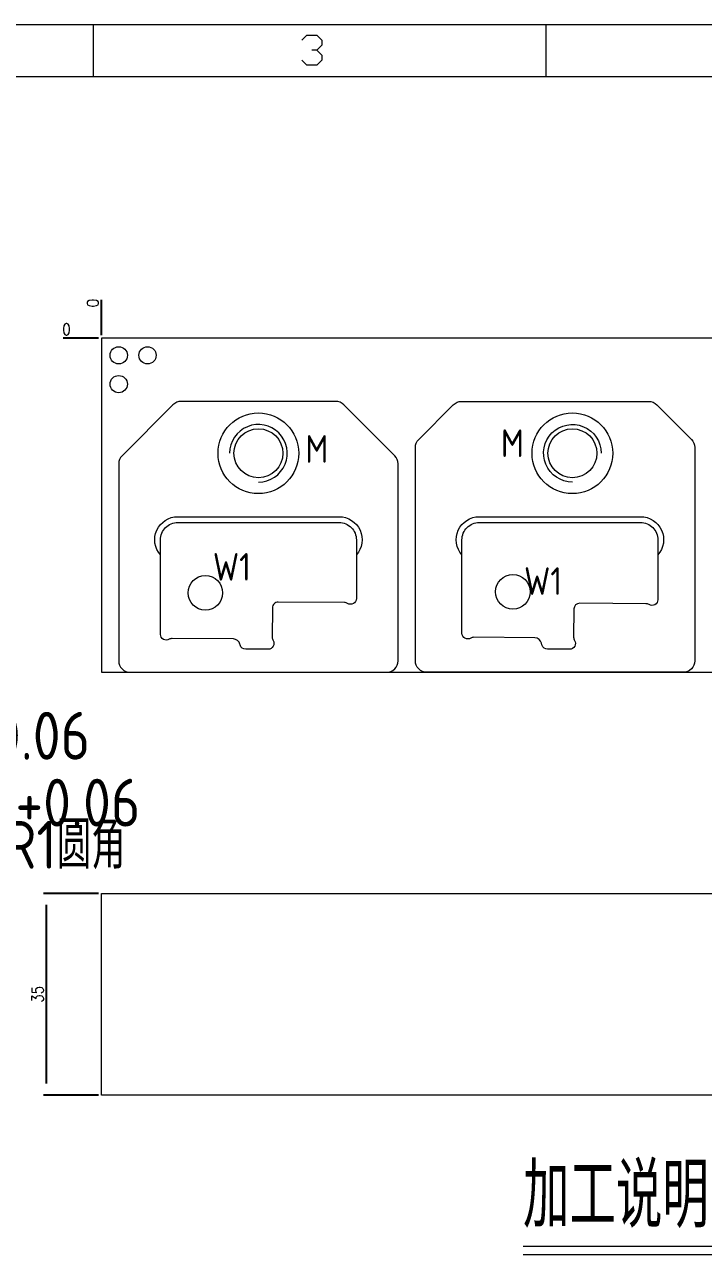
# Model space of a CAD drawing. Header units: millimetres. Extents: x 88508 to 142116, y -5268 to 20283.
# Drawn here: x 102640.5 to 102758.4, y 775.7 to 989.1 of the extents above; entities that cross this region are included whole.
import ezdxf
from ezdxf.enums import TextEntityAlignment as Align

# ---------------------------------------------------------------- set-up
doc = ezdxf.new("R2010")
doc.units = ezdxf.units.MM
doc.linetypes.add('$TD_AUDIT_GENERATED_(575F8F)', pattern=[0])
doc.linetypes.add('HIDDEN', pattern=[0])
for name, color, linetype in [('DIE_P', 2, 'Continuous'), ('DIE_P_O', 1, '$TD_AUDIT_GENERATED_(575F8F)'), ('DIM', 4, 'Continuous'), ('PRESS', 3, 'Continuous'), ('TEXT', 4, 'Continuous')]:
    doc.layers.add(name, color=color, linetype=linetype)
doc.styles.add('gbenor', font='gbenor.shx', dxfattribs={"bigfont": 'gbcbig.shx'})
doc.styles.add('GBENOR_', font='gbenor.shx', dxfattribs={"bigfont": 'gbcbig'})
doc.styles.get("Standard").update_dxf_attribs({"font": 'txt.shx', "width": 0.85, "bigfont": 'ctxt.shx'})
doc.styles.add('TXT', font='txt.shx', dxfattribs={"width": 0.8, "bigfont": 'ctxt.shx'})
doc.dimstyles.new('T-2-WX', dxfattribs={"dimtxt": 2, "dimasz": 2, "dimexe": 0.5, "dimexo": 0.5, "dimgap": 0.5, "dimtad": 1, "dimtxsty": 'Standard', "dimblk": 'OPEN30', "dimcen": 0, "dimazin": 3, "dimtfac": 1, "dimtmove": 0, "dimatfit": 3, "dimldrblk": 'OPEN30', "dimlwd": -1, "dimlwe": -1})

# ---------------------------------------------------------------- blocks, each defined once
blk = doc.blocks.new('*D8698')
at = {"layer": 'Defpoints', "color": 0}
for p in [(102653.87, 934.72), (102949.87, 876.72), (102954.87, 876.72)]:
    blk.add_point(p, dxfattribs=at)
at = {"layer": 'DIM', "color": 0}
blk.add_line((102950.37, 876.72), (102958.12, 876.72), dxfattribs=at)
at = {"layer": 'DIM', "color": 0, "lineweight": 5, "insert": (102956.74, 878.22), "char_height": 2, "attachment_point": 5}
blk.add_mtext('58', dxfattribs=at)
blk = doc.blocks.new('_Open30')
blk = doc.blocks.new('*D8699')
at = {"layer": 'Defpoints', "color": 0}
for p in [(102648.87, 934.72), (102653.87, 934.72), (102653.87, 934.72)]:
    blk.add_point(p, dxfattribs=at)
at = {"layer": 'DIM', "color": 0}
blk.add_line((102653.37, 934.72), (102647.23, 934.72), dxfattribs=at)
at = {"layer": 'DIM', "color": 0, "lineweight": 5, "insert": (102647.8, 936.22), "char_height": 2, "attachment_point": 5}
blk.add_mtext('0', dxfattribs=at)
blk = doc.blocks.new('*D8700')
at = {"layer": 'Defpoints', "color": 0}
for p in [(102653.87, 939.72), (102653.87, 934.72), (102653.87, 934.72)]:
    blk.add_point(p, dxfattribs=at)
at = {"layer": 'DIM', "color": 0}
blk.add_line((102653.87, 935.22), (102653.87, 941.36), dxfattribs=at)
at = {"layer": 'DIM', "color": 0, "lineweight": 5, "insert": (102652.37, 940.79), "char_height": 2, "attachment_point": 5, "rotation": 90}
blk.add_mtext('0', dxfattribs=at)
blk = doc.blocks.new('*D8701')
at = {"layer": 'Defpoints', "color": 0}
for p in [(102653.87, 934.72), (102949.87, 876.72), (102949.87, 871.72)]:
    blk.add_point(p, dxfattribs=at)
at = {"layer": 'DIM', "color": 0}
blk.add_line((102949.87, 876.22), (102949.87, 866.85), dxfattribs=at)
at = {"layer": 'DIM', "color": 0, "lineweight": 5, "insert": (102948.37, 869.04), "char_height": 2, "attachment_point": 5, "rotation": 90}
blk.add_mtext('296', dxfattribs=at)
blk = doc.blocks.new('*D8702')
at = {"layer": 'Defpoints', "color": 0}
for p in [(102653.87, 838.35), (102644.29, 803.35), (102653.87, 803.35)]:
    blk.add_point(p, dxfattribs=at)
at = {"layer": 'DIM', "color": 0}
for p, q in [((102653.37, 838.35), (102643.79, 838.35)), ((102644.29, 836.35), (102644.29, 805.35)), ((102653.37, 803.35), (102643.79, 803.35))]:
    blk.add_line(p, q, dxfattribs=at)
at = {"layer": 'DIM', "color": 0, "lineweight": 5, "insert": (102642.79, 820.85), "char_height": 2, "attachment_point": 5, "rotation": 90}
blk.add_mtext('35', dxfattribs=at)
blk = doc.blocks.new('U40')
at = {"color": 254, "lineweight": 18}
for p, q in [((0, 1783.49), (2530.21, 1783.49)), ((941.12, 1783.49), (941.12, 1746.46)), ((37.03, 1746.46), (2493.18, 1746.46))]:
    blk.add_line(p, q, dxfattribs=at)
at = {"color": 254, "linetype": 'Continuous', "lineweight": 18}
blk.add_line((617.12, 1783.49), (617.12, 1746.46), dxfattribs=at)
at = {"color": 92, "lineweight": 18}
for points in [[(766.43, 1772.43), (770.02, 1776.03), (777.22, 1776.03), (780.82, 1772.43), (780.82, 1768.83), (777.22, 1765.23), (773.62, 1765.23)], [(777.22, 1765.23), (780.82, 1761.63), (780.82, 1758.03), (777.22, 1754.43), (770.02, 1754.43), (766.43, 1758.03)]]:
    blk.add_lwpolyline(points, dxfattribs=at)
at = {"lineweight": 18, "style": 'GBENOR_'}
blk.add_attdef('文档路径', (2125.95, 386.89), '', height=17.76, dxfattribs=at)
at = {"lineweight": 20, "style": 'TXT'}
for tag, height, p in [('18-**-**', 16.35, (1866.64, 256.17)), ('客户名称', 16.13, (1741.09, 133.98, 0)), ('料厚:', 16.13, (1741.26, 93.16, 0))]:
    blk.add_attdef(tag, text='', height=height, dxfattribs=at).set_placement(p, align=Align.MIDDLE)
for tag, p, height in [('88888', (1850.91, 207.46), 14.86), ('材质:', (1691.18, 167.99, 0), 16.13), ('核准', (1869.36, 127.52, 0), 16.13), ('设计', (1868.77, 88.3, 0), 16.13), ('绘图', (1868.24, 49.08, 0), 16.13)]:
    blk.add_attdef(tag, p, '', height=height, dxfattribs=at)
for tag, p, height, width in [('3', (2234.72, 206.9), 15.83, 0.7), ('4', (2234.72, 167.41), 15.83, 0.7), ('核准日期', (2041.07, 124.18, 0), 16.13, 0.68), ('设计日期', (2041.07, 84.45, 0), 16.13, 0.68), ('1', (2251.89, 85.86), 14.61, 0.7), ('绘图日期', (2040.91, 46.43, 0), 16.13, 0.68), ('2', (2234.96, 49.23), 14.61, 0.7)]:
    blk.add_attdef(tag, p, '', height=height, dxfattribs=dict(at, width=width))

msp = doc.modelspace()

# ---------------------------------------------------------------- linework, layer by layer
at = {"layer": 'DIE_P', "color": 1, "linetype": 'Continuous', "lineweight": 5}
for points in [[(102694.538, 923.722), (102667.695, 923.722, 0.1989124), (102666.281, 923.137), (102657.452, 914.308, 0.1989124), (102656.867, 912.894), (102656.867, 878.722, 0.4142136), (102658.867, 876.722), (102703.367, 876.722, 0.4142136), (102705.367, 878.722), (102705.367, 912.894, 0.1989124), (102704.781, 914.308), (102695.952, 923.137, 0.1989124)], [(102716.367, 923.722), (102748.867, 923.722, -0.1989124), (102750.281, 923.137), (102756.281, 917.137, -0.1989124), (102756.867, 915.722), (102756.867, 878.722, -0.4142136), (102754.867, 876.722), (102710.367, 876.722, -0.4142136), (102708.367, 878.722), (102708.367, 915.722, -0.1989124), (102708.952, 917.137), (102714.952, 923.137, -0.1989124)]]:
    msp.add_lwpolyline(points, format="xyb", close=True, dxfattribs=at)
at = {"layer": 'DIE_P', "lineweight": 5}
for points in [[(102681.117, 909.722, 2.4142136), (102676.117, 914.722)], [(102735.617, 909.722, -2.4142136), (102740.617, 914.722)]]:
    msp.add_lwpolyline(points, format="xyb", dxfattribs=at)
at = {"layer": 'DIE_P', "color": 3, "linetype": 'Continuous', "lineweight": 5}
for points in [[(102664.117, 897.077, -0.6457513), (102667.117, 903.722), (102695.117, 903.722, -0.6457513), (102698.117, 897.077)], [(102716.457, 897.077, -0.6457513), (102719.457, 903.722), (102747.457, 903.722, -0.6457513), (102750.457, 897.077)]]:
    msp.add_lwpolyline(points, format="xyb", dxfattribs=at)
at = {"layer": 'DIE_P', "color": 6, "linetype": 'Continuous', "lineweight": 5}
for points in [[(102664.117, 897.077), (102664.117, 899.722, -0.4142136), (102667.117, 902.722), (102695.117, 902.722, -0.4142136), (102698.117, 899.722), (102698.117, 897.077)], [(102716.457, 897.077), (102716.457, 899.722, -0.4142136), (102719.457, 902.722), (102747.457, 902.722, -0.4142136), (102750.457, 899.722), (102750.457, 897.077)]]:
    msp.add_lwpolyline(points, format="xyb", dxfattribs=at)
at = {"layer": 'DIE_P', "color": 1, "linetype": 'Continuous', "lineweight": 5}
for points in [[(102698.117, 899.722), (102698.117, 897.077), (102698.117, 890.516), (102698.117, 889.516, -0.5901487), (102696.584, 888.67, 0.1395991), (102696.058, 888.823), (102684.551, 888.904, 0.4143318), (102683.544, 887.91), (102683.51, 882.782, 0.1411801), (102683.66, 882.249, -0.5876789), (102682.81, 880.722), (102678.919, 880.722, -0.3417167), (102677.951, 881.471), (102677.916, 881.606, 0.3394434), (102676.764, 882.505), (102666.165, 882.591, 0.1395991), (102665.637, 882.446, -0.5850641), (102664.117, 883.3), (102664.117, 884.5), (102664.117, 897.077), (102664.117, 899.722)], [(102750.457, 899.722), (102750.457, 897.077), (102750.457, 890.516), (102750.457, 889.316, -0.5901487), (102748.924, 888.47, 0.1395991), (102748.398, 888.623), (102736.888, 888.704, 0.4139646), (102735.881, 887.711), (102735.842, 882.795, 0.1433274), (102735.996, 882.255, -0.5900913), (102735.15, 880.722), (102731.31, 880.722, -0.3417167), (102730.342, 881.471), (102730.261, 881.787, 0.3389296), (102729.111, 882.685), (102718.505, 882.791, 0.1395991), (102717.977, 882.646, -0.5850641), (102716.457, 883.5), (102716.457, 884.5), (102716.457, 897.077), (102716.457, 899.722)]]:
    msp.add_lwpolyline(points, format="xyb", dxfattribs=at)
at = {"layer": 'DIE_P', "linetype": 'Continuous', "lineweight": 5, "ltscale": 10}
for centre in [(102681.117, 914.722), (102735.617, 914.722)]:
    msp.add_circle(centre, 7, dxfattribs=at)
at = {"layer": 'DIE_P', "lineweight": 5}
for centre in [(102681.117, 914.722), (102735.617, 914.722)]:
    msp.add_circle(centre, 4.25, dxfattribs=at)
at = {"layer": 'DIE_P_O', "color": 3, "lineweight": 5}
for centre in [(102671.906, 890.5), (102725.294, 890.687)]:
    msp.add_circle(centre, 3, dxfattribs=at)
at = {"layer": 'PRESS', "color": 8, "linetype": 'HIDDEN', "lineweight": 5}
msp.add_lwpolyline([(102653.867, 934.722), (102653.867, 876.722), (102949.867, 876.722), (102949.867, 934.722)], close=True, dxfattribs=at)
at = {"layer": 'PRESS', "color": 2, "lineweight": 5}
msp.add_lwpolyline([(102653.867, 838.346), (102949.867, 838.346), (102949.867, 803.346), (102653.867, 803.346)], close=True, dxfattribs=at)
at = {"layer": 'TEXT', "color": 3, "lineweight": 5}
for p, q in [((102727.062, 777.169), (102797.133, 777.169)), ((102727.062, 775.717), (102797.133, 775.717))]:
    msp.add_line(p, q, dxfattribs=at)
at = {"layer": 'TEXT', "color": 4, "lineweight": 5}
for centre in [(102656.867, 931.722), (102661.867, 931.722), (102656.867, 926.722)]:
    msp.add_circle(centre, 1.5, dxfattribs=at)

# ---------------------------------------------------------------- block references
at = {"lineweight": 5, "ltscale": 3, "xscale": 0.2424461197650385, "yscale": 0.2424461197650385, "zscale": 0.2424461197650385}
msp.add_blockref('U40', (102502.837, 556.708), dxfattribs=at)

# ---------------------------------------------------------------- texts
at = {"layer": 'TEXT', "color": 4, "lineweight": 5, "style": 'gbenor'}
for s, p in [('M', (102691.251, 915.471)), ('M', (102725.205, 916.478)), ('W1', (102676.511, 895.024)), ('W1', (102730.532, 892.554))]:
    msp.add_text(s, height=4.8, dxfattribs=at).set_placement(p, align=Align.MIDDLE_CENTER)
at = {"layer": 'TEXT', "color": 6, "lineweight": 5, "style": 'gbenor'}
for s, p in [('W2:2-刀口割直5斜1.50 单+0.06', (102598.194, 866.146)), ('W1:2-红色线刀口割直三斜1.50 单+0.06', (102598.194, 854.541))]:
    msp.add_text(s, height=8.2944, dxfattribs=at).set_placement(p, align=Align.MIDDLE)
msp.add_text('洋红色线靠刀割单+0.01   精铣R1圆角', height=8.2944, dxfattribs=at).set_placement((102543.424, 842.64))
at = {"layer": 'TEXT', "color": 4, "lineweight": 5, "style": 'gbenor'}
msp.add_text('加工说明:（下模板）', height=11.1974, dxfattribs=at).set_placement((102727.062, 780.362))

# ---------------------------------------------------------------- dimensions: what is measured, and where the dimension line sits
at = {"layer": 'DIM', "color": 4, "lineweight": 5}
for feature_location, offset, dtype, origin, picture, middle in [((102653.866700219, 934.722352527), (0, 5), 1, (102653.866700219, 934.722352527), '*D8700', (102652.366700219, 940.789019194)), ((102653.866700219, 934.722352527), (-5, 0), 0, (102653.866700219, 934.722352527), '*D8699', (102647.800033552, 936.222352527)), ((102949.867, 876.722), (5, 0), 0, (102653.867, 934.722), '*D8698', (102956.743, 878.222)), ((102949.867, 876.722), (0, -5), 1, (102653.867, 934.722), '*D8701', (102948.367, 869.037))]:
    dim = msp.add_ordinate_dim(feature_location=feature_location, offset=offset, dtype=dtype, origin=origin, dimstyle='T-2-WX', dxfattribs=at)
    dim.commit()
    dim.dimension.update_dxf_attribs({"geometry": picture, "text_midpoint": middle})
dim = msp.add_linear_dim(base=(102644.293, 803.346), p1=(102653.867, 838.346), p2=(102653.867, 803.346), angle=90, dimstyle='T-2-WX', dxfattribs=at)
dim.commit()
dim.dimension.update_dxf_attribs({"geometry": '*D8702', "text_midpoint": (102642.793, 820.846)})

doc.saveas('drawing.dxf')
